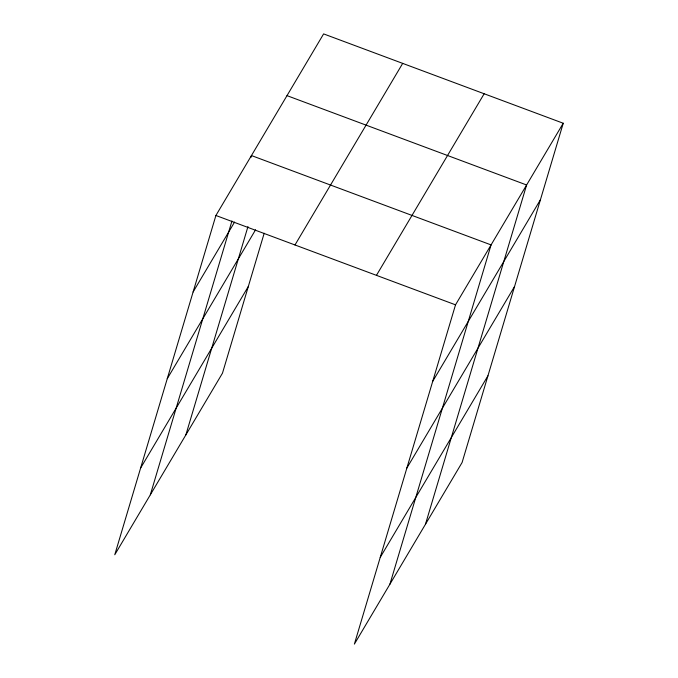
<?xml version="1.0" encoding="UTF-8"?>
<svg xmlns="http://www.w3.org/2000/svg" width="678" height="678" viewBox="0 0 678 678"><rect width="100%" height="100%" fill="white"/><g stroke="black" fill="none" stroke-linecap="round" stroke-linejoin="round"><path stroke-width="1.02" d="M563.232 123.243L455.523 304.829L354.382 644.1L462.091 462.515L563.232 123.243L323.618 33.9L215.909 215.485L114.768 554.757L222.477 373.171L264.191 233.249M150.313 494.83L231.952 220.986M250.852 157.576L251.453 155.559L491.067 244.902L389.926 584.173M185.857 434.912L247.962 226.579M425.47 524.255L526.611 184.984L286.997 95.64M193.103 291.981L234.58 222.07M167.254 378.697L255.581 229.791M140.617 468.04L248.334 286.455M294.981 244.97L402.69 63.385M376.451 275.344L484.16 93.759M432.717 381.324L540.425 199.739M406.868 468.04L514.577 286.455M380.231 557.384L487.94 375.798M215.909 215.485L455.523 304.829"/></g></svg>
